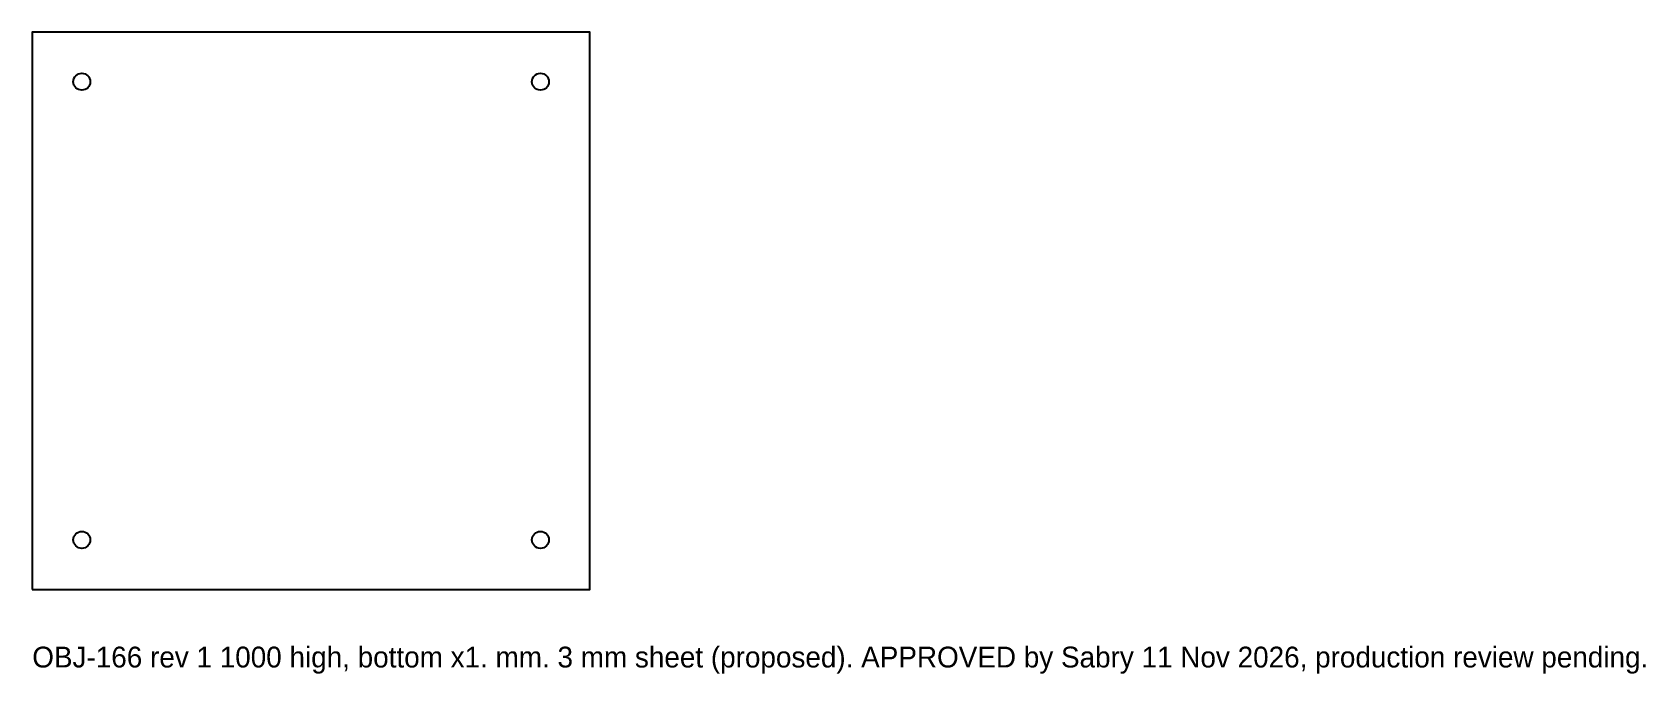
# Model space of a CAD drawing. Header units: millimetres. Extents: x 0 to 619, y -32 to 214.
import ezdxf

# ---------------------------------------------------------------- set-up
doc = ezdxf.new("R2010")
doc.units = ezdxf.units.MM
doc.layers.add('CUT', color=7, linetype='Continuous')
doc.layers.add('NOTE', color=8, linetype='Continuous')

msp = doc.modelspace()

# ---------------------------------------------------------------- linework, layer by layer
at = {"layer": 'CUT'}
msp.add_lwpolyline([(0, 0), (214, 0), (214, 214), (0, 214)], close=True, dxfattribs=at)
for centre in [(19, 195), (195, 195), (19, 19), (195, 19)]:
    msp.add_circle(centre, 3.25, dxfattribs=at)

# ---------------------------------------------------------------- texts
at = {"layer": 'NOTE'}
msp.add_text('OBJ-166 rev 1 1000 high, bottom x1. mm. 3 mm sheet (proposed). APPROVED by Sabry 11 Nov 2026, production review pending.', height=8, dxfattribs=at).set_placement((0, -30))

doc.saveas('drawing.dxf')
